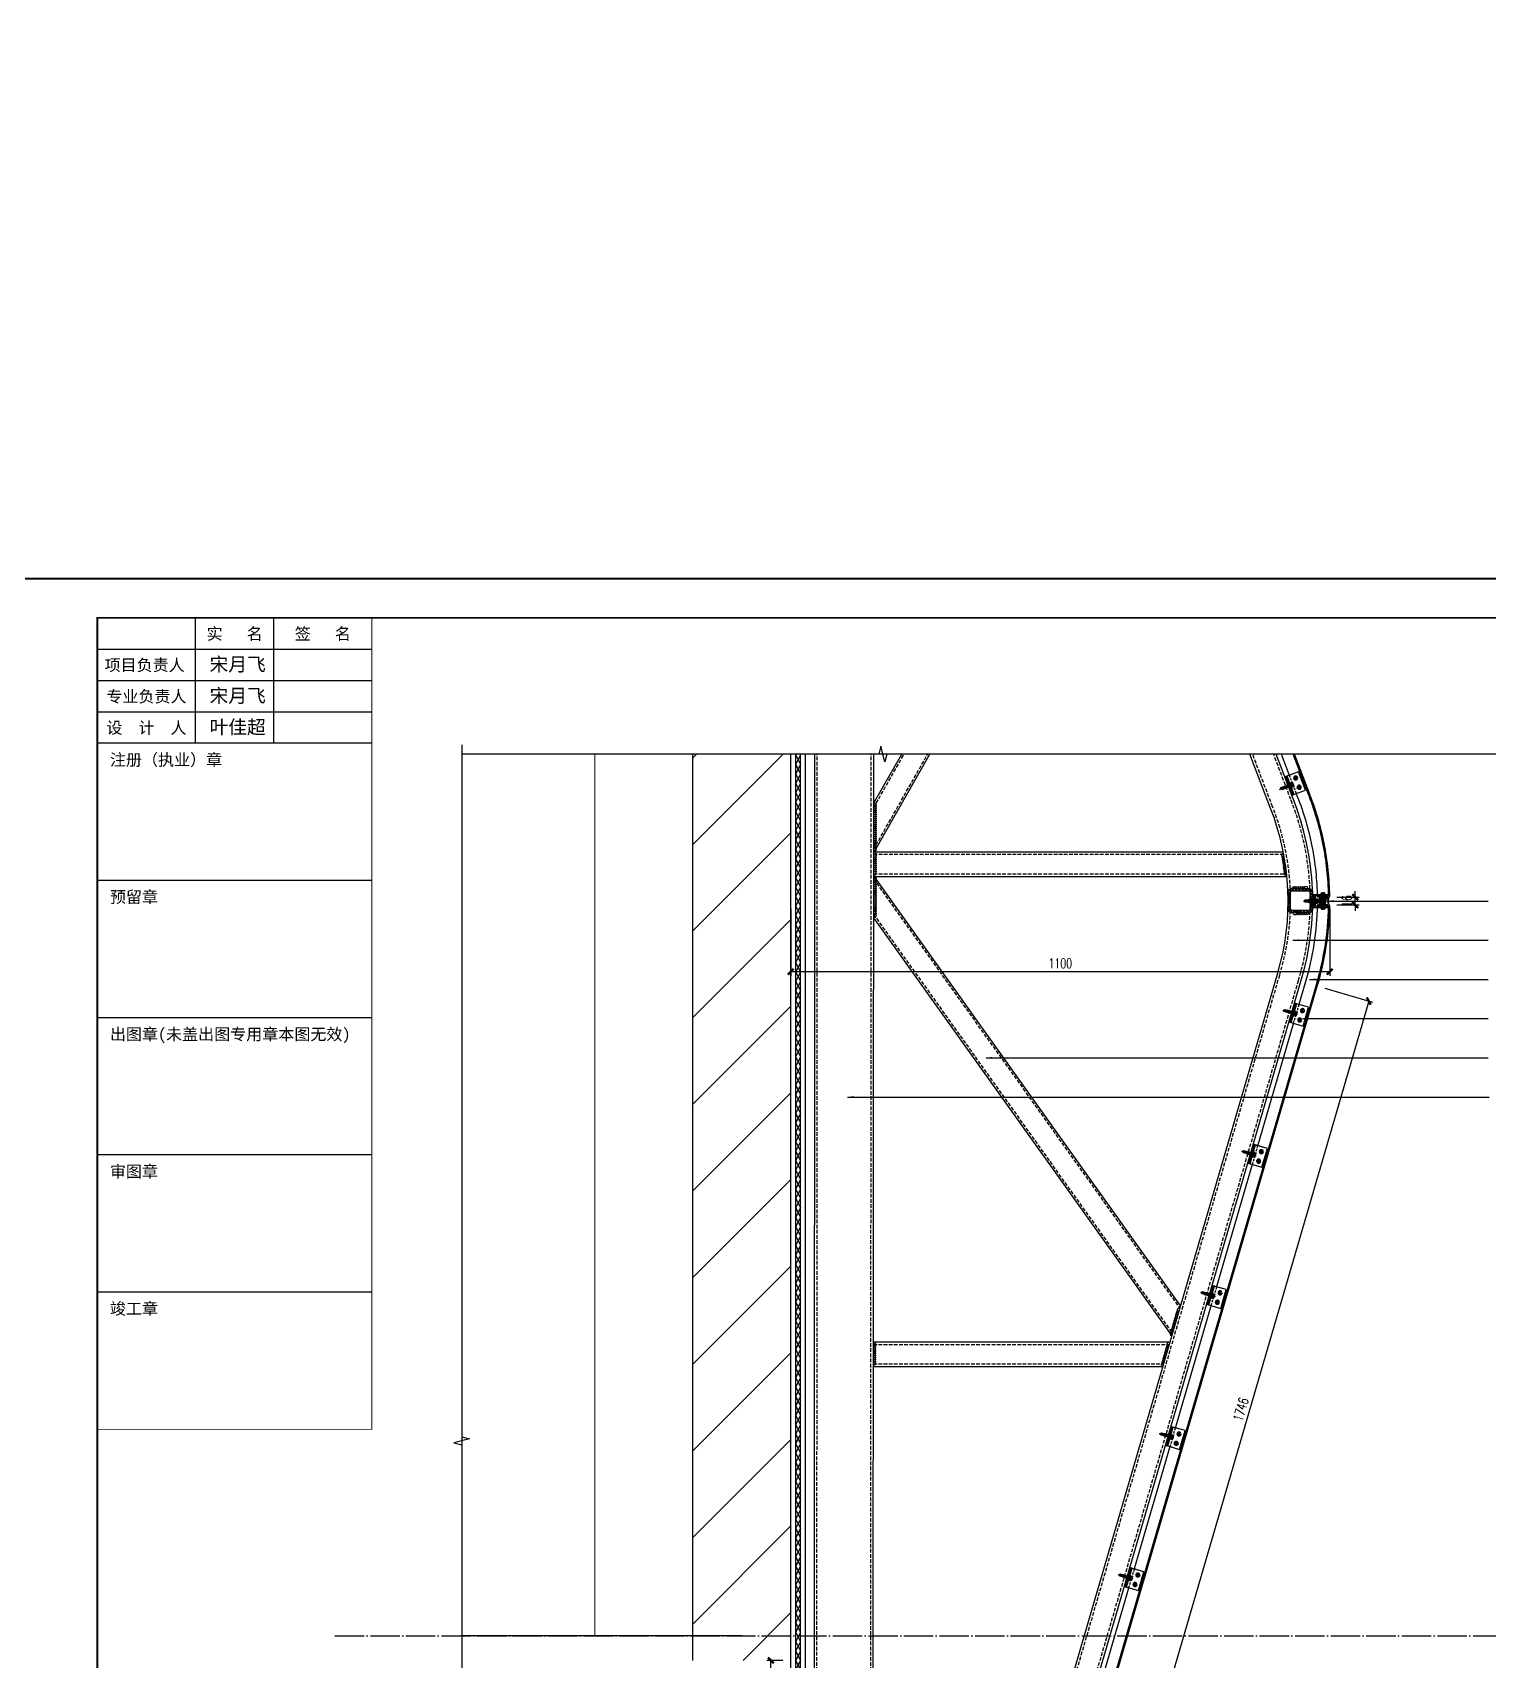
# Model space of a CAD drawing. Extents: x -202236 to 1002404, y -663931 to 1550022.
# Drawn here: x 4714 to 7685, y -356292 to -352970 of the extents above; entities that cross this region are included whole.
import ezdxf
from ezdxf.enums import TextEntityAlignment as Align
from ezdxf.xclip import XClip

# ---------------------------------------------------------------- set-up
doc = ezdxf.new("R2010")
doc.units = 0
for name, pattern in [('CENTER', [2, 1.25, -0.25, 0.25, -0.25]), ('DOTE', [2.42, 2, -0.2, 0.02, -0.2]), ('ZN-CENTER', [2, 1.25, -0.25, 0.25, -0.25]), ('ZN-DASH', [0.35, 0.25, -0.1])]:
    doc.linetypes.add(name, pattern=pattern)
for name, color, linetype in [('!ZN1-填充-8', 8, 'Continuous'), ('!ZN3-铝板幕墙-3', 3, 'Continuous'), ('!ZN4-辅助材料-1', 1, 'Continuous'), ('!ZN4-配件-11', 11, 'Continuous'), ('!ZN5-钢材投影-40', 40, 'Continuous'), ('!ZN5-钢材断面-2', 2, 'Continuous'), ('!ZN5-铝材投影-112', 112, 'Continuous'), ('!ZN6-虚线-8', 8, 'ZN-DASH'), ('0-cxFrame', 155, 'Continuous'), ('20剖面图$0$PUB_HATCH', 8, 'Continuous'), ('3符号', 173, 'Continuous'), ('A-AXIS-D', 1, 'Continuous'), ('A-AXIS-DOTE', 14, 'DOTE'), ('A-HATCH-2', 251, 'Continuous'), ('A-SFCE', 30, 'Continuous'), ('AS-COLN', 6, 'Continuous'), ('AS-WALL', 40, 'Continuous'), ('DIM', 173, 'Continuous'), ('Fill', 8, 'Continuous'), ('PUB_HATCH', 8, 'Continuous'), ('qianming', 155, 'Continuous'), ('焊缝', 8, 'Continuous')]:
    doc.layers.add(name, color=color, linetype=linetype)
doc.layers.add('0-cxText', color=131, linetype='Continuous', lineweight=25)
doc.layers.add('A-WALL-HATCH', color=8, linetype='Continuous', lineweight=13)
doc.layers.add('@ZN-型材编号（非打印层）', color=8, linetype='Continuous', plot=False)
doc.styles.add('cx_biaoti', font='')
doc.styles.add('cx_tuming', font='simhei.ttf')
doc.styles.add('cx_tuqian1', font='')
doc.styles.add('DHTEXT-1', font='ROMANS.shx', dxfattribs={"width": 0.7, "bigfont": 'CHINESE.shx'})
doc.styles.add('图框宋体', font='', dxfattribs={"width": 0.75})
doc.styles.add('黑体', font='simhei.ttf', dxfattribs={"height": 12})
doc.styles.get('cx_biaoti').set_extended_font_data('SimSun')
doc.styles.get('cx_tuqian1').set_extended_font_data('SimSun')
doc.styles.get('图框宋体').set_extended_font_data('SimSun')
doc.dimstyles.new('ZN8', dxfattribs={"dimscale": 8, "dimtxt": 2.5, "dimasz": 1.5, "dimexe": 1, "dimexo": 2, "dimgap": 0.9, "dimtad": 1, "dimdec": 0, "dimdsep": 46, "dimtxsty": 'DHTEXT-1', "dimblk": 'ARCHTICK', "dimcen": 2.5, "dimclrd": 173, "dimclre": 173, "dimclrt": 7, "dimazin": 2, "dimtfac": 1, "dimtix": 1, "dimtmove": 2, "dimatfit": 3, "dimfxl": 0, "dimarcsym": 0})
pattern_1 = [(45, (104723.32, 294040.14), (-53.033009, 53.033009), []), (50, (104723.32, 294040.14), (215.17805, -18.82564), [22.5, -247.5]), (355, (104723.32, 294040.14), (-41.6254, 225.65764), [18, -198]), (100.4514, (104741.25, 294038.57), (173.55281, 206.83186), [19.12206, -210.34263]), (46.1842, (104723.32, 294100.14), (320.17231, -49.6557), [33.75, -371.25]), (96.6356, (104750, 294096), (280.3988, 292.23536), [28.6831, -315.5139]), (351.1842, (104723.32, 294100.14), (280.3986, 292.23558), [27, -297]), (21, (104753.32, 294085.14), (179.07212, -120.78567), [22.5, -247.5]), (326, (104753.32, 294085.14), (72.9946, 217.54501), [18, -198]), (71.4514, (104768.24, 294075.07), (252.06679, 96.75915), [19.12206, -210.34263]), (37.5, (104723.32, 294040.14), (3.647957, 99.868156), [0, -195.6, 0, -201, 0, -198.75]), (7.5, (104723.32, 294040.14), (78.92086, 118.323514), [0, -114.6, 0, -191.1, 0, -75.75]), (327.5, (104656.42, 294040.14), (160.14673, -6.766462), [0, -75, 0, -234, 0, -310.5]), (317.5, (104626.42, 294040.14), (174.95585, 30.031495), [0, -97.5, 0, -155.4, 0, -220.5])]

# ---------------------------------------------------------------- blocks, each defined once
blk = doc.blocks.new('99平面图例外参$0$$LinePat$夹层保温1')
at = {"color": 0}
for p, q in [((0, 0), (96, 0)), ((0, -50), (96, -50)), ((0, -100), (96, -50)), ((96, -100), (0, -50)), ((0, -100), (96, -100)), ((0, -150), (96, -150))]:
    blk.add_line(p, q, dxfattribs=at)
blk = doc.blocks.new('铝板16mm胶缝')
at = {"layer": '!ZN1-填充-8'}
h = blk.add_hatch(dxfattribs=at)
h.set_pattern_fill('HONEY', color=256, scale=0.7, angle=-270, style=0)
h.set_pattern_definition([(90, (10097.3199, 185.0233), (-0.9623705, 1.666875), [1.11125, -2.2225]), (210, (10097.3199, 185.0233), (-0.962370845, -1.6668748), [1.11125, -2.2225]), (150, (10097.3199, 185.0233), (-1.924741345, 2e-07), [-2.2225, 1.11125])])
edge = h.paths.add_edge_path()
edge.add_ellipse((-8.5, 14.6), major_axis=(-8, 0), ratio=0.974793, start_angle=0, end_angle=360)
h = blk.add_hatch(dxfattribs=at)
h.set_pattern_fill('ANSI35', color=256, scale=0.5, angle=-270, style=0)
h.set_pattern_definition([(135, (0, 0), (-1.12253, -1.12253), []), (135, (0, 1.1225), (-1.12253, -1.12253), [1.984375, -0.396875, 0, -0.396875])])
edge = h.paths.add_edge_path()
edge.add_line((-0.5, 1.4), (-0.5, 14.6))
edge.add_line((-16.5, 1.4), (-16.5, 14.6))
edge.add_ellipse((-8.5, 14.6), major_axis=(-8, 0), ratio=0.974793, start_angle=0, end_angle=180)
edge.add_arc((-8.5, -14.4), 17.7, 63.1657, 116.8343)
at = {"layer": '!ZN4-辅助材料-1', "ltscale": 0.5}
blk.add_arc((-8.5, -14.4), 17.7, 63.1657, 116.8343, dxfattribs=at)
blk.add_ellipse((-8.5, 14.6), major_axis=(-8, 0), ratio=0.974793, dxfattribs=at)
at = {"layer": 'Defpoints', "ltscale": 0.5}
for p in [(-16.5, -0.6), (-8.5, -0.6), (-0.5, -0.6)]:
    blk.add_point(p, dxfattribs=at)
blk = doc.blocks.new('*U253')
at = {"color": 0, "linetype": 'ZN-CENTER', "ltscale": 3}
blk.add_line((24, 0), (-7.3, 0), dxfattribs=at)
at = {"ltscale": 10}
for p, q in [((-5.4, -3.5), (-5.4, 3.5)), ((-1, 4.6), (-4.9, 4.6)), ((-1, 2.3), (-4.9, 2.3)), ((-0.6, -5.1), (-0.6, 5.1)), ((-0.2, 5.5), (0, 4.8)), ((0, -4.8), (0, 4.8)), ((0, 2.1), (14.3, 2.1)), ((1.4, 2.7), (2.2, -2.7)), ((3.2, 2.7), (4, -2.7)), ((5, 2.7), (5.8, -2.7)), ((6.8, 2.7), (7.6, -2.7)), ((8.6, 2.7), (9.4, -2.7)), ((10.4, 2.7), (11.2, -2.7)), ((12.2, 2.7), (13, -2.7)), ((-1, -2.3), (-4.9, -2.3)), ((-1, -4.6), (-4.9, -4.6)), ((-0.2, -5.5), (0, -4.8)), ((14.3, -2.1), (0, -2.1))]:
    blk.add_line(p, q, dxfattribs=at)
for points in [[(1.8, -2.1), (1, 2.1), (1.4, 2.7), (1.8, 2.1), (2.6, -2.1), (2.2, -2.7)], [(3.6, -2.1), (2.8, 2.1), (3.2, 2.7), (3.6, 2.1), (4.4, -2.1), (4, -2.7)], [(5.4, -2.1), (4.6, 2.1), (5, 2.7), (5.4, 2.1), (6.2, -2.1), (5.8, -2.7)], [(7.2, -2.1), (6.4, 2.1), (6.8, 2.7), (7.2, 2.1), (8, -2.1), (7.6, -2.7)], [(9, -2.1), (8.2, 2.1), (8.6, 2.7), (9, 2.1), (9.8, -2.1), (9.4, -2.7)], [(10.8, -2.1), (10, 2.1), (10.4, 2.7), (10.8, 2.1), (11.6, -2.1), (11.2, -2.7)], [(12.6, -2.1), (11.8, 2.1), (12.2, 2.7), (12.6, 2.1), (13.4, -2.1), (13, -2.7)]]:
    blk.add_lwpolyline(points, close=True, dxfattribs=at)
for points in [[(14.3, -2.1, -0.414214), (14.4, -2.2), (14.4, -2.3), (20.2, -2.3), (22, -0.3), (22, 0.3), (20.2, 2.3), (14.4, 2.3), (14.4, 2.2, -0.414214), (14.3, 2.1)], [(16.5, -2.3), (16.4, -1.2), (15.8, -1.5, -0.530462), (15, -1.2), (14.8, 0.1, -0.651316), (15.5, 0.5), (16, 0.2), (16.8, 0.7), (22, -0.3, -0.201226), (20.2, 2.3)]]:
    blk.add_lwpolyline(points, format="xyb", dxfattribs=at)
for centre, radius, start, end in [((-3.9, 3.5), 1.58, 133.1736, 226.8264), ((0.1, 0), 5.58, 155.5673, 204.4327), ((0.1, 3.5), 1.58, 133.1736, 226.8264), ((4.1, 0), 5.58, 155.5673, 204.4327), ((7.5, -2.9), 11.3, 132.4922, 138.6064), ((-3.9, -3.5), 1.58, 133.1736, 226.8264), ((0.1, -3.5), 1.58, 133.1736, 226.8264), ((7.5, 2.9), 11.3, 221.3936, 227.5078)]:
    blk.add_arc(centre, radius, start, end, dxfattribs=at)
at = {"layer": 'Defpoints', "color": 0, "ltscale": 10, "style": 'DHTEXT-1', "width": 0.7}
blk.add_text('5.5', height=1, rotation=90, dxfattribs=at).set_placement((-2.5, -0.9), align=Align.CENTER)
blk = doc.blocks.new('铝板连接件1(新规)')
at = {"layer": '!ZN1-填充-8'}
h = blk.add_hatch(dxfattribs=at)
h.set_pattern_fill('NET3', color=256, scale=0.4, angle=180, style=0)
h.set_pattern_definition([(180, (18968.597, 39999.0891), (-1e-15, -1.27), []), (240, (18968.597, 39999.0891), (1.099852263, -0.635), []), (300, (18968.597, 39999.0891), (1.099852263, 0.635), [])])
h.paths.add_polyline_path([(-13.5, 2), (-13.5, 0), (13.5, 0), (13.5, 2)])
at = {"layer": '!ZN4-辅助材料-1', "ltscale": 5}
blk.add_lwpolyline([(-13.5, 2), (-13.5, 0), (13.5, 0), (13.5, 2)], close=True, dxfattribs=at)
at = {"layer": '!ZN5-铝材投影-112'}
for points in [[(11.5, 2), (-13.5, 2), (-13.5, 30), (-10.5, 30), (-10.5, 5), (11.5, 5)], [(-11.5, 2), (13.5, 2), (13.5, 30), (10.5, 30), (10.5, 5), (-11.5, 5)]]:
    blk.add_lwpolyline(points, close=True, dxfattribs=at)
at = {"layer": '!ZN4-配件-11', "color": 1, "rotation": 270}
blk.add_blockref('*U253', (0, 5), dxfattribs=at)
blk = doc.blocks.new('*U196')
at = {"color": 0, "linetype": 'CENTER', "ltscale": 3}
blk.add_line((10, 0), (-2.5, 0), dxfattribs=at)
at = {"linetype": 'ByBlock', "lineweight": -2, "ltscale": 10}
for p, q in [((-1.2, -3), (-1.2, 3)), ((0, 4.2), (0, -4.2)), ((5.5, 2), (0, 2)), ((5.5, 2.5), (5.5, -2.5)), ((5.5, -2), (0, -2))]:
    blk.add_line(p, q, dxfattribs=at)
for centre, radius, start, end in [((4.4, 0), 5.96, 160.395, 199.605), ((0, 3), 1.2, 90, 180), ((7, 2.5), 1.5, 348.448, 180), ((16.2, 0), 8, 164.3308, 195.6692), ((6.2, 0), 2.67, 323.2266, 36.7843), ((0, -3), 1.2, 180, 270), ((7, -2.5), 1.5, 180, 11.552)]:
    blk.add_arc(centre, radius, start, end, dxfattribs=at)
at = {"layer": 'Defpoints', "color": 0, "ltscale": 10, "style": 'DHTEXT-1', "width": 0.7}
blk.add_text('D4', height=1, rotation=90, dxfattribs=at).set_placement((7.4, -1.8), align=Align.CENTER)
blk = doc.blocks.new('方管钢50x5')
at = {"layer": 'Fill'}
h = blk.add_hatch(dxfattribs=at)
h.set_pattern_fill('ANSI32', color=8, style=0)
h.set_pattern_definition([(45, (-86.957, -24.6963), (-3.3676, 3.3676), []), (45, (-84.712, -24.6963), (-3.3676, 3.3676), [])])
edge = h.paths.add_edge_path()
edge.add_line((-17, 25), (17, 25))
edge.add_arc((17, 17), 8, 0, 90, ccw=False)
edge.add_line((25, 17), (25, -17))
edge.add_arc((17, -17), 8, -90, 0, ccw=False)
edge.add_line((17, -25), (-17, -25))
edge.add_arc((-17, -17), 8, 180, 270, ccw=False)
edge.add_line((-25, -17), (-25, 17))
edge.add_arc((-17, 17), 8, 90, 180, ccw=False)
edge = h.paths.add_edge_path(flags=16)
edge.add_line((-17, 20), (17, 20))
edge.add_arc((17, 17), 3, 0, 90, ccw=False)
edge.add_line((20, 17), (20, -17))
edge.add_arc((17, -17), 3, -90, 0, ccw=False)
edge.add_line((17, -20), (-17, -20))
edge.add_arc((-17, -17), 3, 180, 270, ccw=False)
edge.add_line((-20, -17), (-20, 17))
edge.add_arc((-17, 17), 3, 90, 180, ccw=False)
for points in [[(-17, 25), (17, 25, -0.414214), (25, 17), (25, -17, -0.414214), (17, -25), (-17, -25, -0.414214), (-25, -17), (-25, 17, -0.414214)], [(-17, 20), (17, 20, -0.414214), (20, 17), (20, -17, -0.414214), (17, -20), (-17, -20, -0.414214), (-20, -17), (-20, 17, -0.414214)]]:
    blk.add_lwpolyline(points, format="xyb", close=True)
at = {"layer": '@ZN-型材编号（非打印层）', "style": 'DHTEXT-1', "width": 0.7}
blk.add_text('50x5', height=2, dxfattribs=at).set_placement((-0.5, -23), align=Align.MIDDLE_CENTER)
blk = doc.blocks.new('*U254')
at = {"layer": '!ZN5-钢材断面-2'}
blk.add_blockref('方管钢50x5', (0, 0), dxfattribs=at)
blk = doc.blocks.new('*U255')
at = {"color": 0, "linetype": 'CENTER', "ltscale": 3}
for p, q in [((4.9, 0), (-4.9, 0)), ((0, 4.9), (0, -4.9))]:
    blk.add_line(p, q, dxfattribs=at)
at = {"linetype": 'ByBlock', "ltscale": 10}
for radius in [4.2, 2, 1.23]:
    blk.add_circle((0, 0), radius, dxfattribs=at)
blk = doc.blocks.new('*U201')
at = {"ltscale": 0.125}
blk.add_wipeout([(-20, 30), (20, 30), (20, 5), (-20, 5)], dxfattribs=at).dxf.layer = '!ZN6-虚线-8'
at = {"layer": '!ZN1-填充-8'}
h = blk.add_hatch(dxfattribs=at)
h.set_pattern_fill('NET3', color=256, scale=0.75, angle=180, style=0)
h.set_pattern_definition([(180, (-1731.706, 294.7402), (-3e-16, -2.38125), []), (240, (-1731.706, 294.7402), (2.062223, -1.190625), []), (300, (-1731.706, 294.7402), (2.062223, 1.190625), [])])
h.paths.add_polyline_path([(20, 0), (-20, 0), (-20, 2), (20, 2)])
at = {"layer": '!ZN5-铝材投影-112'}
blk.add_lwpolyline([(20, 2), (-20, 2), (-20, 30), (20, 30)], close=True, dxfattribs=at)
at = {"layer": '!ZN6-虚线-8', "color": 8, "linetype": 'ZN-DASH', "ltscale": 20}
blk.add_line((-20, 10), (20, 10), dxfattribs=at)
at = {"layer": '!ZN6-虚线-8', "linetype": 'ZN-DASH', "ltscale": 10}
for p, q in [((-7.5, 5), (-7.5, 2)), ((7.5, 5), (7.5, 2))]:
    blk.add_line(p, q, dxfattribs=at)
at = {"layer": '!ZN4-配件-11', "color": 1, "rotation": 270}
for name, p in [('*U255', (-10, 20)), ('*U253', (0, 5)), ('*U255', (10, 20))]:
    blk.add_blockref(name, p, dxfattribs=at)
at = {"ltscale": 0.25}
blk.add_wipeout([(20, 0), (20, 2), (-20, 2), (-20, 0)], dxfattribs=at).dxf.layer = '!ZN4-辅助材料-1'
at = {"layer": '!ZN4-辅助材料-1'}
blk.add_lwpolyline([(20, 0), (-20, 0), (-20, 2), (20, 2)], close=True, dxfattribs=at)
at = {"layer": '!ZN5-铝材投影-112', "ltscale": 0.25}
blk.add_line((-20, 5), (20, 5), dxfattribs=at)
blk = doc.blocks.new('20250913160558')
at = {"layer": '20剖面图$0$PUB_HATCH'}
h = blk.add_hatch(dxfattribs=at)
h.set_pattern_fill('钢筋混凝土', color=256, scale=30, style=0)
h.set_pattern_definition(pattern_1)
h.paths.add_polyline_path([(50, -1230), (50, -1350), (2400, -1350), (2400, -1230)])
h = blk.add_hatch(dxfattribs=at)
h.set_pattern_fill('钢筋混凝土', color=256, scale=30, style=0)
h.set_pattern_definition(pattern_1)
h.paths.add_polyline_path([(4150, -1230), (4150, -1350), (9350, -1350), (9350, -1230)])
at = {"layer": 'PUB_HATCH'}
h = blk.add_hatch(dxfattribs=at)
h.set_pattern_fill('普通砖', color=256, scale=50, style=0)
h.set_pattern_definition([(45, (2343460, -521977.7), (-88.388383, 88.388383), [])])
h.paths.add_polyline_path([(9550, -4880), (9550, -1630), (9350, -1630), (9350, -4880)])
h = blk.add_hatch(dxfattribs=at)
h.set_pattern_fill('普通砖', color=256, scale=50, style=0)
h.set_pattern_definition([(45, (2343460, -521977.7), (-88.388383, 88.388383), [])])
h.paths.add_polyline_path([(9550, -4880), (9550, -1630), (9450, -1630), (9450, -4880)])
at = {"layer": '!ZN3-铝板幕墙-3'}
for p, q in [((10625.1, -3322.3), (10625.1, -3319.8)), ((10625.1, -3319.8), (10647.1, -3319.8)), ((10648.1, -3322.3), (10625.1, -3322.3)), ((10648.1, -3338.3), (10625.1, -3338.3)), ((10625.1, -3338.3), (10625.1, -3340.8)), ((10625.1, -3340.8), (10647.1, -3340.8))]:
    blk.add_line(p, q, dxfattribs=at)
for points in [[(10650.1, -3320.6, 0.09075), (10607.8, -3108.8), (9650, -580), (9250, -712.1), (9250, -852.1)], [(10647.6, -3319.5, 0.090277), (10605.5, -3109.7), (9648.5, -583.1), (9252.5, -713.9), (9252.5, -852.1)], [(10625.1, -3322.3, 0.091405), (10584.5, -3117.9), (9635.1, -611.2), (9275, -730.2), (9275, -827.1)], [(10102.1, -5205), (10600.6, -3496.7, 0.070028), (10625.1, -3338.3, 0.070028)], [(10118.9, -5227.5), (10622.1, -3503.1, 0.068937), (10647.6, -3341.1, 0.068937)], [(10120.8, -5230), (10624.5, -3503.9, 0.069411), (10650.1, -3340, 0.069411)]]:
    blk.add_lwpolyline(points, format="xyb", dxfattribs=at)
for centre, radius, start, end in [((10647.1, -3319.3), 0.5, 270, 0), ((10648.1, -3320.3), 2, 270, 0), ((10647.1, -3341.3), 0.5, 0, 90), ((10648.1, -3340.3), 2, 0, 90)]:
    blk.add_arc(centre, radius, start, end, dxfattribs=at)
at = {"layer": '!ZN5-钢材投影-40'}
for p, q in [((10575.2, -3121.5), (9629.1, -623.7)), ((10528.5, -3139.6), (9581.6, -639.4)), ((9598.1, -5185), (9600, -1148.7)), ((9718.1, -5185), (9720, -1148.7)), ((10046.8, -5180.2), (10543.1, -3479.6)), ((10094.8, -5194.2), (10591, -3493.9))]:
    blk.add_line(p, q, dxfattribs=at)
at = {"layer": '!ZN5-钢材投影-40', "ltscale": 800}
for p, q in [((9719.1, -3131.6), (10203, -2280)), ((9719, -3232.9), (10226, -2340.7)), ((9719, -3230), (10555.3, -3230)), ((9719, -3278.6), (10345.5, -4156.8)), ((9719, -3280), (10562.7, -3280)), ((9719, -3364.6), (10327.6, -4217.9)), ((9718.5, -4230), (10324.1, -4230)), ((9718.5, -4280), (10309.5, -4280))]:
    blk.add_line(p, q, dxfattribs=at)
at = {"layer": '!ZN5-钢材投影-40'}
for radius, start, end in [(565, 343.1748, 21.696), (515, 343.1484, 21.7411)]:
    blk.add_arc((10050.2, -3330.3), radius, start, end, dxfattribs=at)
at = {"layer": '!ZN6-虚线-8', "ltscale": 30}
for p, q in [((10570.5, -3123.3), (9624.4, -625.3)), ((10533.2, -3137.8), (9586.4, -637.9)), ((9603.1, -5185), (9605, -1148.7)), ((9713.1, -5185), (9715, -1148.7)), ((9719.1, -3139.7), (10206.5, -2282)), ((9719, -3224.8), (10224.1, -2335.9)), ((9719, -3235), (10556.3, -3235)), ((9719, -3275), (10562.2, -3275)), ((9719, -3285.5), (10344, -4161.6)), ((9719, -3357.7), (10329.1, -4213)), ((10051.6, -5181.6), (10547.9, -3481.1)), ((10090, -5192.8), (10586.2, -3492.5)), ((9718.5, -4235), (10322.6, -4235)), ((9718.5, -4275), (10311, -4275))]:
    blk.add_line(p, q, dxfattribs=at)
for radius, start, end in [(520, 343.1512, 21.7363), (560, 343.1724, 21.7002)]:
    blk.add_arc((10050.2, -3330.3), radius, start, end, dxfattribs=at)
at = {"layer": 'A-SFCE', "color": 8}
blk.add_line((9450, -4830), (4000, -4830), dxfattribs=at)
at = {"layer": 'A-WALL-HATCH'}
for p, q in [((9150, -1350), (9150, -4830)), ((4150, -1630), (9150, -1630))]:
    blk.add_line(p, q, dxfattribs=at)
at = {"layer": 'AS-COLN'}
for p, q in [((50, -1230), (2400, -1230)), ((4150, -1230), (9350, -1230)), ((50, -1350), (2400, -1350)), ((4150, -1350), (9350, -1350))]:
    blk.add_line(p, q, dxfattribs=at)
at = {"layer": 'AS-WALL'}
for p, q in [((9350, -4880), (9350, -1630)), ((9550, -4880), (9550, -1630)), ((9550, -4880), (9550, -1630))]:
    blk.add_line(p, q, dxfattribs=at)
at = {"layer": '焊缝', "ltscale": 800}
for points in [[(9720, -3130, -0.57735), (9723.5, -3136, 0.267949), (9720, -3134, -0.57735), (9723.5, -3140, 0.267949), (9720, -3138, -0.57735), (9723.5, -3144, 0.267949), (9720, -3142, -0.57735), (9723.5, -3148, 0.267949), (9720, -3146, -0.57735), (9723.5, -3152, 0.267949), (9720, -3150, -0.57735), (9723.5, -3156, 0.267949), (9720, -3154, -0.57735), (9723.5, -3160, 0.267949), (9720, -3158, -0.57735), (9723.5, -3164, 0.267949), (9720, -3162, -0.57735), (9723.5, -3168, 0.267949), (9720, -3166, -0.57735), (9723.5, -3172, 0.267949), (9720, -3170, -0.57735), (9723.5, -3176, 0.267949), (9720, -3174, -0.57735), (9723.5, -3180, 0.267949), (9720, -3178, -0.57735), (9723.5, -3184, 0.267949), (9720, -3182, -0.57735), (9723.5, -3188, 0.267949), (9720, -3186, -0.57735), (9723.5, -3192, 0.267949), (9720, -3190, -0.57735), (9723.5, -3196, 0.267949), (9720, -3194, -0.57735), (9723.5, -3200, 0.267949), (9720, -3198, -0.57735), (9723.5, -3204, 0.267949), (9720, -3202, -0.57735), (9723.5, -3208, 0.267949), (9720, -3206, -0.57735), (9723.5, -3212, 0.267949), (9720, -3210, -0.57735), (9723.5, -3216, 0.267949), (9720, -3214, -0.57735), (9723.5, -3220, 0.267949), (9720, -3218, -0.57735), (9723.5, -3224, 0.267949), (9720, -3222, -1), (9720, -3230, -1)], [(9720, -3230, -0.57735), (9723.5, -3236, 0.267949), (9720, -3234, -0.57735), (9723.5, -3240, 0.267949), (9720, -3238, -0.57735), (9723.5, -3244, 0.267949), (9720, -3242, -0.57735), (9723.5, -3248, 0.267949), (9720, -3246, -0.57735), (9723.5, -3252, 0.267949), (9720, -3250, -0.57735), (9723.5, -3256, 0.267949), (9720, -3254, -0.57735), (9723.5, -3260, 0.267949), (9720, -3258, -0.57735), (9723.5, -3264, 0.267949), (9720, -3262, -0.57735), (9723.5, -3268, 0.267949), (9720, -3266, -0.57735), (9723.5, -3272, 0.267949), (9720, -3270, -1), (9720, -3278, -1)], [(10562.7, -3280, -0.57735), (10558.4, -3274.6, 0.267949), (10562.1, -3276, -0.57735), (10557.8, -3270.6, 0.267949), (10561.5, -3272.1, -0.57735), (10557.2, -3266.7, 0.267949), (10561, -3268.1, -0.57735), (10556.6, -3262.7, 0.267949), (10560.4, -3264.2, -0.57735), (10556.1, -3258.7, 0.267949), (10559.8, -3260.2, -0.57735), (10555.5, -3254.8, 0.267949), (10559.2, -3256.3, -0.57735), (10554.9, -3250.8, 0.267949), (10558.6, -3252.3, -0.57735), (10554.3, -3246.9, 0.267949), (10558, -3248.3, -0.57735), (10553.7, -3242.9, 0.267949), (10557.4, -3244.4, -0.57735), (10553.1, -3239, 0.267949), (10556.9, -3240.4, -1), (10555.7, -3232.5, -1)], [(9720, -3280, -0.57735), (9723.5, -3286, 0.267949), (9720, -3284, -0.57735), (9723.5, -3290, 0.267949), (9720, -3288, -0.57735), (9723.5, -3294, 0.267949), (9720, -3292, -0.57735), (9723.5, -3298, 0.267949), (9720, -3296, -0.57735), (9723.5, -3302, 0.267949), (9720, -3300, -0.57735), (9723.5, -3306, 0.267949), (9720, -3304, -0.57735), (9723.5, -3310, 0.267949), (9720, -3308, -0.57735), (9723.5, -3314, 0.267949), (9720, -3312, -0.57735), (9723.5, -3318, 0.267949), (9720, -3316, -0.57735), (9723.5, -3322, 0.267949), (9720, -3320, -0.57735), (9723.5, -3326, 0.267949), (9720, -3324, -0.57735), (9723.5, -3330, 0.267949), (9720, -3328, -0.57735), (9723.5, -3334, 0.267949), (9720, -3332, -0.57735), (9723.5, -3338, 0.267949), (9720, -3336, -0.57735), (9723.5, -3342, 0.267949), (9720, -3340, -0.57735), (9723.5, -3346, 0.267949), (9720, -3344, -0.57735), (9723.5, -3350, 0.267949), (9720, -3348, -0.57735), (9723.5, -3354, 0.267949), (9720, -3352, -0.57735), (9723.5, -3358, 0.267949), (9720, -3356, -1), (9720, -3364, -1)], [(10573.1, -3304.5, -0.57735), (10579.1, -3301.1, 0.267949), (10577.1, -3304.5, -0.57735), (10583.1, -3301.1, 0.267949), (10581.1, -3304.5, -0.57735), (10587.1, -3301.1, 0.267949), (10585.1, -3304.5, -0.57735), (10591.1, -3301.1, 0.267949), (10589.1, -3304.5, -0.57735), (10595.1, -3301.1, 0.267949), (10593.1, -3304.5, -0.57735), (10599.1, -3301.1, 0.267949), (10597.1, -3304.5, -1), (10605.1, -3304.5, -1)], [(10607.1, -3354.5, -0.57735), (10601.1, -3358, 0.267949), (10603.1, -3354.5, -0.57735), (10597.1, -3358, 0.267949), (10599.1, -3354.5, -0.57735), (10593.1, -3358, 0.267949), (10595.1, -3354.5, -0.57735), (10589.1, -3358, 0.267949), (10591.1, -3354.5, -0.57735), (10585.1, -3358, 0.267949), (10587.1, -3354.5, -0.57735), (10581.1, -3358, 0.267949), (10583.1, -3354.5, -1), (10575.1, -3354.5, -1)], [(10327.6, -4217.9, -0.57735), (10326, -4211.1, 0.267949), (10328.8, -4214, -0.57735), (10327.1, -4207.3, 0.267949), (10329.9, -4210.2, -0.57735), (10328.2, -4203.4, 0.267949), (10331, -4206.3, -0.57735), (10329.4, -4199.6, 0.267949), (10332.1, -4202.5, -0.57735), (10330.5, -4195.8, 0.267949), (10333.2, -4198.7, -0.57735), (10331.6, -4191.9, 0.267949), (10334.4, -4194.8, -0.57735), (10332.7, -4188.1, 0.267949), (10335.5, -4191, -0.57735), (10333.8, -4184.2, 0.267949), (10336.6, -4187.1, -0.57735), (10335, -4180.4, 0.267949), (10337.7, -4183.3, -0.57735), (10336.1, -4176.6, 0.267949), (10338.8, -4179.5, -0.57735), (10337.2, -4172.7, 0.267949), (10340, -4175.6, -0.57735), (10338.3, -4168.9, 0.267949), (10341.1, -4171.8, -0.57735), (10339.4, -4165, 0.267949), (10342.2, -4167.9, -1), (10344.4, -4160.3, -1)], [(9718.5, -4230, -0.57735), (9722, -4236, 0.267949), (9718.5, -4234, -0.57735), (9722, -4240, 0.267949), (9718.5, -4238, -0.57735), (9722, -4244, 0.267949), (9718.5, -4242, -0.57735), (9722, -4248, 0.267949), (9718.5, -4246, -0.57735), (9722, -4252, 0.267949), (9718.5, -4250, -0.57735), (9722, -4256, 0.267949), (9718.5, -4254, -0.57735), (9722, -4260, 0.267949), (9718.5, -4258, -0.57735), (9722, -4264, 0.267949), (9718.5, -4262, -0.57735), (9722, -4268, 0.267949), (9718.5, -4266, -0.57735), (9722, -4272, 0.267949), (9718.5, -4270, -1), (9718.5, -4278, -1)], [(10309.5, -4280, -0.57735), (10307.9, -4273.3, 0.267949), (10310.6, -4276.2, -0.57735), (10309, -4269.4, 0.267949), (10311.7, -4272.3, -0.57735), (10310.1, -4265.6, 0.267949), (10312.9, -4268.5, -0.57735), (10311.2, -4261.8, 0.267949), (10314, -4264.6, -0.57735), (10312.3, -4257.9, 0.267949), (10315.1, -4260.8, -0.57735), (10313.5, -4254.1, 0.267949), (10316.2, -4257, -0.57735), (10314.6, -4250.2, 0.267949), (10317.3, -4253.1, -0.57735), (10315.7, -4246.4, 0.267949), (10318.5, -4249.3, -0.57735), (10316.8, -4242.6, 0.267949), (10319.6, -4245.4, -0.57735), (10317.9, -4238.7, 0.267949), (10320.7, -4241.6, -0.57735), (10319.1, -4234.9, 0.267949), (10321.8, -4237.8, -1), (10324.1, -4230.1, -1)]]:
    blk.add_lwpolyline(points, format="xyb", dxfattribs=at)
at = {"layer": '!ZN4-辅助材料-1', "xscale": -1.000000000000002, "rotation": 90}
blk.add_blockref('铝板16mm胶缝', (10649.5, -3338.8), dxfattribs=at)
at = {"layer": '!ZN4-配件-11', "rotation": 359.9702988854192}
blk.add_blockref('*U254', (10590.1, -3329.5), dxfattribs=at)
at = {"layer": '!ZN4-配件-11', "xscale": -1, "rotation": 270}
blk.add_blockref('铝板连接件1(新规)', (10615.1, -3330.3), dxfattribs=at)
at = {"layer": '!ZN4-配件-11', "color": 1, "rotation": 90}
blk.add_blockref('*U196', (10636.1, -3322.3), dxfattribs=at)
at = {"layer": '!ZN4-配件-11', "color": 1, "xscale": -1.000000000000002, "rotation": 90}
blk.add_blockref('*U196', (10636.1, -3338.3), dxfattribs=at)
at = {"layer": 'A-HATCH-2', "xscale": 0.2004977875711166, "yscale": 0.2000000000000005, "zscale": 0.2, "rotation": 90}
for p in [(9550, -3032), (9550, -3051.2), (9550, -3070.5), (9550, -3089.7), (9550, -3109), (9550, -3128.2), (9550, -3147.5), (9550, -3166.7), (9550, -3186), (9550, -3205.2), (9550, -3224.5), (9550, -3243.7), (9550, -3263), (9550, -3282.2), (9550, -3301.5), (9550, -3320.7), (9550, -3340), (9550, -3359.2), (9550, -3378.5), (9550, -3397.7), (9550, -3416.9), (9550, -3436.2), (9550, -3455.4), (9550, -3474.7), (9550, -3493.9), (9550, -3513.2), (9550, -3532.4), (9550, -3551.7), (9550, -3570.9), (9550, -3590.2), (9550, -3609.4), (9550, -3628.7), (9550, -3647.9), (9550, -3667.2), (9550, -3686.4), (9550, -3705.7), (9550, -3724.9), (9550, -3744.2), (9550, -3763.4), (9550, -3782.7), (9550, -3801.9), (9550, -3821.2), (9550, -3840.4), (9550, -3859.6), (9550, -3878.9), (9550, -3898.1), (9550, -3917.4), (9550, -3936.6), (9550, -3955.9), (9550, -3975.1), (9550, -3994.4), (9550, -4013.6), (9550, -4032.9), (9550, -4052.1), (9550, -4071.4), (9550, -4090.6), (9550, -4109.9), (9550, -4129.1), (9550, -4148.4), (9550, -4167.6), (9550, -4186.9), (9550, -4206.1), (9550, -4225.4), (9550, -4244.6), (9550, -4263.8), (9550, -4283.1), (9550, -4302.3), (9550, -4321.6), (9550, -4340.8), (9550, -4360.1), (9550, -4379.3), (9550, -4398.6), (9550, -4417.8), (9550, -4437.1), (9550, -4456.3), (9550, -4475.6), (9550, -4494.8), (9550, -4514.1), (9550, -4533.3), (9550, -4552.6), (9550, -4571.8), (9550, -4591.1), (9550, -4610.3), (9550, -4629.6), (9550, -4648.8), (9550, -4668.1), (9550, -4687.3), (9550, -4706.5), (9550, -4725.8), (9550, -4745), (9550, -4764.3), (9550, -4783.5), (9550, -4802.8), (9550, -4822), (9550, -4841.3), (9550, -4860.5), (9550, -4879.8), (9550, -4899)]:
    blk.add_blockref('99平面图例外参$0$$LinePat$夹层保温1', p, dxfattribs=at)
for p, xscale, rotation in [((10565.4, -3095.7), -0.9999999999999991, 290.744074233435), ((10572.3, -3557.9), -1, 253.7316377152033), ((10488.3, -3845.9), -1, 253.7316377152033), ((10404.2, -4133.9), -1, 253.7316377152033), ((10320.2, -4421.9), -1, 253.7316377152033), ((10236.2, -4709.8), -1, 253.7316377152033)]:
    blk.add_blockref('*U201', p, dxfattribs=dict(xscale=xscale, rotation=rotation))
blk = doc.blocks.new('zjcx_lan_xinxi(Dragon)')
for p, q in [((7000, -3200), (0, -3200)), ((7000, -6700), (0, -6700)), ((7000, -10200), (0, -10200)), ((7000, -13700), (0, -13700)), ((7000, -17200), (0, -17200))]:
    blk.add_line(p, q)
at = {"const_width": 25}
blk.add_lwpolyline([(0, -20700), (7000, -20700), (7000, 0), (0, 0)], close=True, dxfattribs=at)
for points in [[(2500, -3200), (2500, 0)], [(4500, -3200), (4500, 0)], [(0, -800), (7000, -800)], [(0, -1600), (7000, -1600)], [(0, -2400), (7000, -2400)]]:
    blk.add_lwpolyline(points)
for points in [[(7000, -3200), (7000, 0)], [(0, -3200), (7000, -3200)], [(0, -20700), (7000, -20700), (7000, -3200)], [(0, -20700), (7000, -20700)]]:
    blk.add_lwpolyline(points, dxfattribs=at)
at = {"style": '图框宋体'}
for s, p in [('实   名', (3500, -400)), ('签   名', (5750, -400)), ('项目负责人', (1204, -1200)), ('专业负责人', (1250, -2000)), ('设  计  人', (1250, -2800))]:
    blk.add_text(s, height=300, dxfattribs=at).set_placement(p, align=Align.MIDDLE)
for s, p in [('注册（执业）章', (318, -3771)), ('预留章', (318, -7271)), ('出图章(未盖出图专用章本图无效)', (318, -10771)), ('审图章', (318, -14271)), ('竣工章', (318, -17771))]:
    blk.add_text(s, height=300, dxfattribs=at).set_placement(p)
blk = doc.blocks.new('T-信息(Dragon)')
at = {"layer": '0-cxFrame'}
blk.add_blockref('zjcx_lan_xinxi(Dragon)', (0, 0), dxfattribs=at)
at = {"layer": 'qianming', "color": 3, "style": 'cx_biaoti'}
for s, p in [('宋月飞', (3577, -1186)), ('宋月飞', (3577, -1986)), ('叶佳超', (3577, -2786))]:
    blk.add_text(s, height=350, dxfattribs=at).set_placement(p, align=Align.MIDDLE_CENTER)
blk = doc.blocks.new('TK22.A2 L(Dragon)')
at = {"layer": '0-cxFrame', "color": 7, "const_width": 0.5}
blk.add_lwpolyline([(0, 0), (-594, 0), (-594, 420), (0, 420)], close=True, dxfattribs=at)
at = {"layer": '0-cxFrame', "const_width": 0.5}
blk.add_lwpolyline([(-80, 10), (-574, 10), (-574, 410), (-80, 410)], close=True, dxfattribs=at)
at = {"layer": '0-cxFrame', "xscale": 0.01, "yscale": 0.01, "zscale": 0.01}
blk.add_blockref('T-信息(Dragon)', (-574, 410), dxfattribs=at)
at = {"style": '黑体', "flags": 4}
blk.add_attdef('图幅', text='', height=3.3, dxfattribs=at).set_placement((-40, 3), align=Align.RIGHT)
at = {"layer": '0-cxText', "flags": 4}
for tag, height, style, p in [('建设单位', 3.5, 'cx_tuming', (-45, 240)), ('项目名称', 3.5, 'cx_tuming', (-45, 210)), ('子项名称', 3.5, 'cx_tuming', (-45, 180)), ('工程编号', 3.3, 'cx_tuqian1', (-35, 165)), ('图名1', 3.5, 'cx_tuming', (-45, 87)), ('图名2', 3.5, 'cx_tuming', (-45, 79)), ('图名3', 3.5, 'cx_tuming', (-45, 71)), ('出图日期', 3.3, 'cx_tuqian1', (-39, 60)), ('专业', 3.3, 'cx_tuqian1', (-55, 52)), ('图号', 3.3, 'cx_tuqian1', (-55, 44)), ('版次', 3.3, 'cx_tuqian1', (-20, 44))]:
    blk.add_attdef(tag, text='', height=height, dxfattribs=dict(at, style=style)).set_placement(p, align=Align.MIDDLE)
at = {"layer": 'Defpoints', "color": 6, "flags": 4}
for tag, height, style, p in [('tufu', 3.3, '黑体', (-12, 12)), ('dwfname', 4, 'cx_tuqian1', (-80, 3))]:
    blk.add_attdef(tag, text='', height=height, dxfattribs=dict(at, style=style)).set_placement(p, align=Align.RIGHT)
blk = doc.blocks.new('_ArchTick')
at = {"color": 0, "linetype": 'ByBlock', "const_width": 0.4}
blk.add_lwpolyline([(-0.5, -0.5), (0.5, 0.5)], dxfattribs=at)
blk = doc.blocks.new('*D633')
at = {"layer": 'Defpoints', "color": 0, "ltscale": 80, "transparency": 16777216}
for p in [(6220.5, -356291.7), (6261.4, -356291.7), (6261.4, -356416.6)]:
    blk.add_point(p, dxfattribs=at)
at = {"layer": 'DIM', "color": 173, "linetype": 'ByBlock', "lineweight": -2, "ltscale": 80, "transparency": 16777216}
for p, q in [((6245.4, -356291.7), (6212.5, -356291.7)), ((6220.5, -356416.6), (6220.5, -356291.7)), ((6245.4, -356416.6), (6212.5, -356416.6))]:
    blk.add_line(p, q, dxfattribs=at)
at = {"layer": 'DIM', "color": 173, "lineweight": -2, "ltscale": 80, "transparency": 16777216, "xscale": 12, "yscale": 12, "zscale": 12}
for p, rotation in [((6220.5, -356291.7), 90), ((6220.5, -356416.6), 270)]:
    blk.add_blockref('_ArchTick', p, dxfattribs=dict(at, rotation=rotation))
at = {"layer": 'DIM', "color": 7, "ltscale": 80, "transparency": 16777216, "insert": (6203.3, -356354.1), "char_height": 20, "attachment_point": 5, "rotation": 90, "style": 'DHTEXT-1'}
blk.add_mtext('125', dxfattribs=at)
blk = doc.blocks.new('*D636')
at = {"layer": 'Defpoints', "color": 0, "ltscale": 80, "transparency": 16777216}
for p in [(7359.5, -354734), (7413.4, -354734), (7359.5, -354750)]:
    blk.add_point(p, dxfattribs=at)
at = {"layer": 'DIM', "color": 173, "linetype": 'ByBlock', "lineweight": -2, "ltscale": 80, "transparency": 16777216}
for p, q in [((7375.5, -354734), (7421.4, -354734)), ((7413.4, -354734), (7413.4, -354722)), ((7413.4, -354750), (7413.4, -354734)), ((7375.5, -354750), (7421.4, -354750)), ((7413.4, -354750), (7413.4, -354762))]:
    blk.add_line(p, q, dxfattribs=at)
at = {"layer": 'DIM', "color": 173, "lineweight": -2, "ltscale": 80, "transparency": 16777216, "xscale": 12, "yscale": 12, "zscale": 12}
for p, rotation in [((7413.4, -354734), 270), ((7413.4, -354750), 90)]:
    blk.add_blockref('_ArchTick', p, dxfattribs=dict(at, rotation=rotation))
at = {"layer": 'DIM', "color": 7, "ltscale": 80, "transparency": 16777216, "insert": (7396.2, -354742), "char_height": 20, "attachment_point": 5, "rotation": 90, "style": 'DHTEXT-1'}
blk.add_mtext('16', dxfattribs=at)
blk = doc.blocks.new('*D637')
at = {"layer": 'Defpoints', "color": 0, "ltscale": 80, "transparency": 16777216}
for p in [(7335.9, -354915.5), (6846.8, -356591.7), (6951.9, -356622.4)]:
    blk.add_point(p, dxfattribs=at)
at = {"layer": 'DIM', "color": 173, "linetype": 'ByBlock', "lineweight": -2, "ltscale": 80, "transparency": 16777216}
for p, q in [((7351.3, -354920), (7448.7, -354948.5)), ((7441, -354946.2), (6951.9, -356622.4)), ((6862.1, -356596.2), (6959.6, -356624.6))]:
    blk.add_line(p, q, dxfattribs=at)
at = {"layer": 'DIM', "color": 173, "lineweight": -2, "ltscale": 80, "transparency": 16777216, "xscale": 12, "yscale": 12, "zscale": 12}
for p, rotation in [((7441, -354946.2), 73.73163771520365), ((6951.9, -356622.4), 253.7316377152036)]:
    blk.add_blockref('_ArchTick', p, dxfattribs=dict(at, rotation=rotation))
at = {"layer": 'DIM', "color": 7, "ltscale": 80, "transparency": 16777216, "insert": (7179.9, -355779.5), "char_height": 20, "attachment_point": 5, "rotation": 73.7316, "style": 'DHTEXT-1'}
blk.add_mtext('1746', dxfattribs=at)
blk = doc.blocks.new('*D640')
at = {"layer": 'Defpoints', "color": 0, "ltscale": 80, "transparency": 16777216}
for p in [(6261.4, -354742), (7361.5, -354742), (6261.4, -354886.4)]:
    blk.add_point(p, dxfattribs=at)
at = {"layer": 'DIM', "color": 173, "linetype": 'ByBlock', "lineweight": -2, "ltscale": 80, "transparency": 16777216}
for p, q in [((6261.4, -354758), (6261.4, -354894.4)), ((7361.5, -354758), (7361.5, -354894.4)), ((7361.5, -354886.4), (6261.4, -354886.4))]:
    blk.add_line(p, q, dxfattribs=at)
at = {"layer": 'DIM', "color": 173, "lineweight": -2, "ltscale": 80, "transparency": 16777216, "xscale": 12, "yscale": 12, "zscale": 12, "rotation": 180}
blk.add_blockref('_ArchTick', (6261.4, -354886.4), dxfattribs=at)
at = {"layer": 'DIM', "color": 173, "lineweight": -2, "ltscale": 80, "transparency": 16777216, "xscale": 12, "yscale": 12, "zscale": 12}
blk.add_blockref('_ArchTick', (7361.5, -354886.4), dxfattribs=at)
at = {"layer": 'DIM', "color": 7, "ltscale": 80, "transparency": 16777216, "insert": (6811.4, -354869.2), "char_height": 20, "attachment_point": 5, "style": 'DHTEXT-1'}
blk.add_mtext('1100', dxfattribs=at)

msp = doc.modelspace()

# ---------------------------------------------------------------- linework, layer by layer
at = {"layer": 'A-AXIS-DOTE', "ltscale": 30}
msp.add_line((5330.61, -356241.69), (8603.36, -356241.69), dxfattribs=at)

# ---------------------------------------------------------------- block references
at = {"layer": 'A-AXIS-D', "ltscale": 800}
ref = msp.add_blockref('20250913160558', (1700.84, -353756), dxfattribs=at)
XClip(ref).set_block_clipping_path([(8765.6190988926, -3442.6401154698), (10719.6393182231, -536.5924199195)])
ref = msp.add_blockref('20250913160558', (3750.04, -354292.96), dxfattribs=at)
XClip(ref).set_block_clipping_path([(-2848.9100465747, -1919.0500795366), (112.6640573433, -480.3511203164)])

# ---------------------------------------------------------------- next in the draw order: block references
ref = msp.add_blockref('20250913160558', (-3288.63, -351411.69), dxfattribs=at)
XClip(ref).set_block_clipping_path([(8878.3221419092, -5852.6153185393), (11166.9362622546, -3030.562866794)])

# ---------------------------------------------------------------- next in the draw order: linework, layer by layer
at = {"layer": '3符号'}
for points in [[(5589.69, -354423.05), (5589.69, -355835.68), (5605.69, -355839.68), (5573.69, -355847.68), (5589.69, -355851.68), (5589.69, -357264.3)], [(7308.72, -354442.25), (6457.2, -354442.25), (6453.2, -354458.25), (6445.2, -354426.25), (6441.2, -354442.25), (5589.69, -354442.25)]]:
    msp.add_lwpolyline(points, dxfattribs=at)

# ---------------------------------------------------------------- next in the draw order: block references
at = {"layer": '0-cxFrame', "xscale": 8, "yscale": 8, "zscale": 8}
msp.add_blockref('TK22.A2 L(Dragon)', (9438.2, -357444.07), dxfattribs=at)

# ---------------------------------------------------------------- next in the draw order: dimensions: what is measured, and where the dimension line sits
at = {"layer": 'DIM', "ltscale": 80}
dim = msp.add_linear_dim(base=(6261.37, -354886.38), p1=(7361.49, -354742.04), p2=(6261.37, -354742.04), dimstyle='ZN8', dxfattribs=at)
dim.commit()
dim.dimension.update_dxf_attribs({"geometry": '*D640', "text_midpoint": (6811.43, -354869.18)})
for base, p1, p2, picture, middle in [((7413.36, -354734.04), (7359.49, -354750.04), (7359.49, -354734.04), '*D636', (7396.16, -354742.04)), ((6220.52, -356291.69), (6261.37, -356416.58), (6261.37, -356291.69), '*D633', (6203.32, -356354.13))]:
    dim = msp.add_linear_dim(base=base, p1=p1, p2=p2, angle=90, dimstyle='ZN8', dxfattribs=at)
    dim.commit()
    dim.dimension.update_dxf_attribs({"geometry": picture, "text_midpoint": middle})
dim = msp.add_aligned_dim(p1=(7335.91, -354915.54), p2=(6846.78, -356591.69), distance=109.5, dimstyle='ZN8', dxfattribs=at)
dim.commit()
dim.dimension.update_dxf_attribs({"geometry": '*D637', "text_midpoint": (7179.95, -355779.47)})

# ---------------------------------------------------------------- next in the draw order: leaders
at = {"layer": 'DIM'}
for points in [[(7357.58, -354742.04), (7521.29, -354742.04), (7684.99, -354742.04)], [(7286.27, -354822.04), (7521.29, -354822.04), (7684.99, -354822.04)], [(7320.31, -354902.04), (7521.29, -354902.04), (7684.99, -354902.04)], [(7306.29, -354982.04), (7521.29, -354982.04), (7684.99, -354982.04)], [(6660.24, -355062.04), (7521.29, -355062.04), (7684.99, -355062.04)], [(6377.39, -355142.04), (7522.76, -355142.04), (7686.47, -355142.04)]]:
    msp.add_leader(points, dimstyle='ZN8', dxfattribs=at)

doc.saveas('drawing.dxf')
